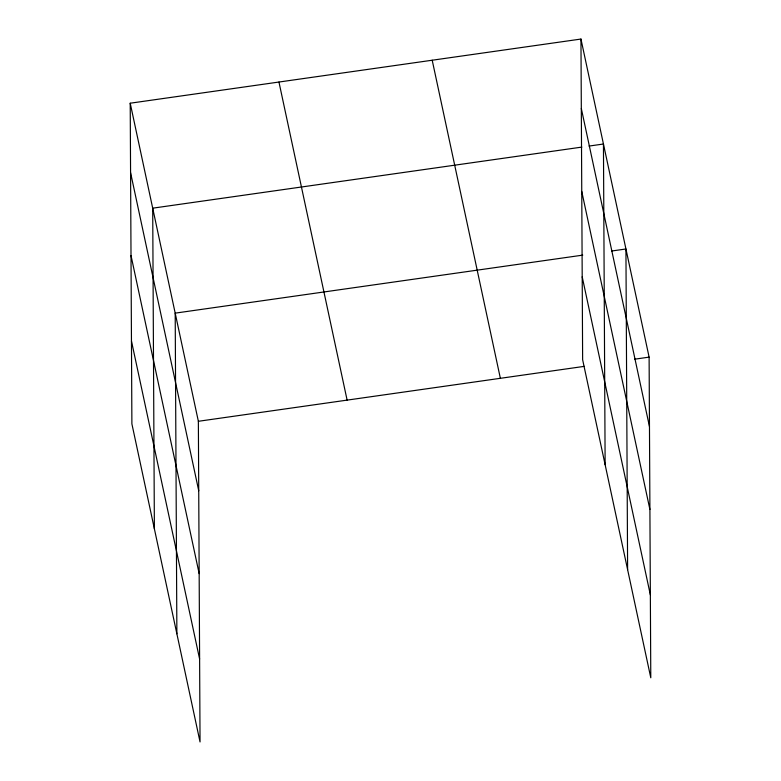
<?xml version="1.0" encoding="UTF-8"?>
<svg xmlns="http://www.w3.org/2000/svg" width="781" height="781" viewBox="0 0 781 781"><rect width="100%" height="100%" fill="white"/><g stroke="black" fill="none" stroke-linecap="round" stroke-linejoin="round"><path stroke-width="1.17" d="M130.212 103.209L198.364 421.291L200.043 741.95L131.891 423.868L130.212 103.209L580.957 39.05L649.109 357.132L650.788 677.791L582.636 359.709L580.957 39.05M581.855 147.092L152.705 208.176L154.384 528.835M589.05 146.067L603.449 144.016L605.129 464.675M582.753 255.133L175.198 313.142L176.877 633.801M611.543 251.033L625.932 248.983L627.612 569.642M198.364 421.291L584.334 366.357M634.719 359.182L649.109 357.132M581.318 108.51L649.47 426.592M581.747 191.404L649.909 509.485M582.196 276.806L650.358 594.897M432.205 60.225L500.367 378.307M278.954 82.034L347.115 400.116M130.573 172.669L198.735 490.751M131.013 255.563L199.165 573.644M131.452 340.975L199.614 659.057"/></g></svg>
